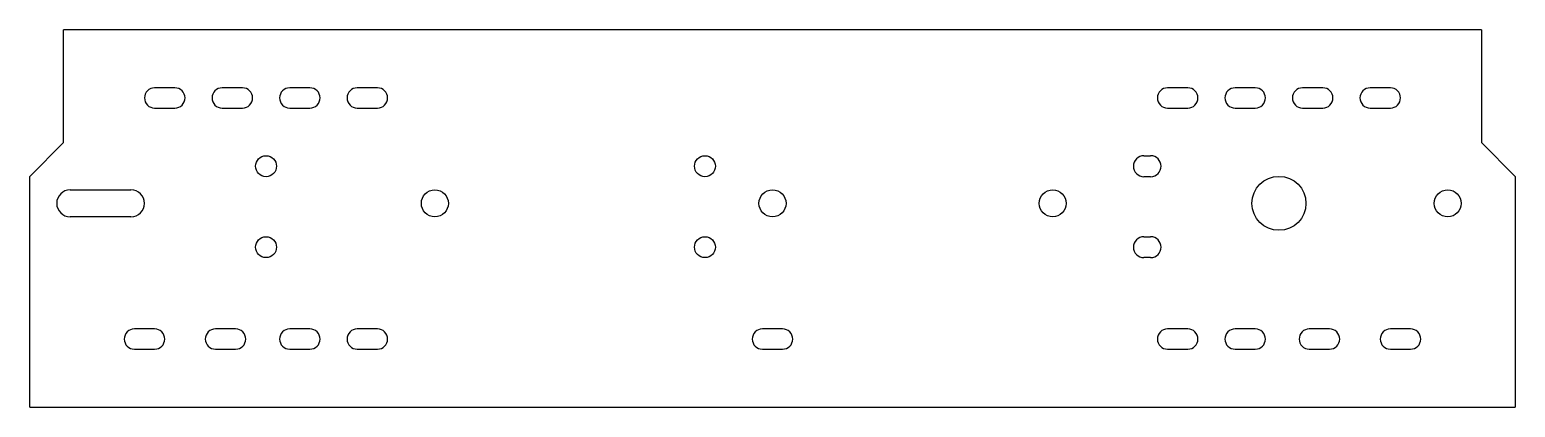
# Model space of a CAD drawing. Header units: millimetres. Extents: x 2552 to 2992, y 1152 to 1264.
import ezdxf

# ---------------------------------------------------------------- set-up
doc = ezdxf.new("R2010")
doc.units = ezdxf.units.MM

msp = doc.modelspace()

# ---------------------------------------------------------------- linework, layer by layer
at = {"color": 40, "true_color": 0xf8d731}
for p, q in [((2562.24, 1230.3), (2562.24, 1263.77)), ((2982.24, 1263.77), (2562.24, 1263.77)), ((2982.24, 1263.77), (2982.24, 1230.3)), ((2595.24, 1246.54), (2589.24, 1246.54)), ((2615.24, 1246.54), (2609.24, 1246.54)), ((2635.24, 1246.54), (2629.24, 1246.54)), ((2655.24, 1246.54), (2649.24, 1246.54)), ((2895.24, 1246.54), (2889.24, 1246.54)), ((2915.24, 1246.54), (2909.24, 1246.54)), ((2935.24, 1246.54), (2929.24, 1246.54)), ((2955.24, 1246.54), (2949.24, 1246.54)), ((2589.24, 1240.54), (2595.24, 1240.54)), ((2609.24, 1240.54), (2615.24, 1240.54)), ((2629.24, 1240.54), (2635.24, 1240.54)), ((2649.24, 1240.54), (2655.24, 1240.54)), ((2889.24, 1240.54), (2895.24, 1240.54)), ((2909.24, 1240.54), (2915.24, 1240.54)), ((2929.24, 1240.54), (2935.24, 1240.54)), ((2949.24, 1240.54), (2955.24, 1240.54)), ((2552.24, 1220.3), (2562.24, 1230.3)), ((2982.24, 1230.3), (2992.24, 1220.3)), ((2882.24, 1226.4), (2884.24, 1226.4)), ((2552.24, 1151.84), (2552.24, 1220.3)), ((2884.24, 1220.2), (2882.24, 1220.2)), ((2992.24, 1220.3), (2992.24, 1151.84)), ((2564.24, 1216.3), (2582.24, 1216.3)), ((2582.24, 1208.3), (2564.24, 1208.3)), ((2882.24, 1202.4), (2884.24, 1202.4)), ((2884.24, 1196.2), (2882.24, 1196.2)), ((2589.24, 1175.07), (2583.24, 1175.07)), ((2613.24, 1175.07), (2607.24, 1175.07)), ((2635.24, 1175.07), (2629.24, 1175.07)), ((2655.24, 1175.07), (2649.24, 1175.07)), ((2775.24, 1175.07), (2769.24, 1175.07)), ((2895.24, 1175.07), (2889.24, 1175.07)), ((2915.24, 1175.07), (2909.24, 1175.07)), ((2937.24, 1175.07), (2931.24, 1175.07)), ((2961.24, 1175.07), (2955.24, 1175.07)), ((2583.24, 1169.07), (2589.24, 1169.07)), ((2607.24, 1169.07), (2613.24, 1169.07)), ((2629.24, 1169.07), (2635.24, 1169.07)), ((2649.24, 1169.07), (2655.24, 1169.07)), ((2769.24, 1169.07), (2775.24, 1169.07)), ((2889.24, 1169.07), (2895.24, 1169.07)), ((2909.24, 1169.07), (2915.24, 1169.07)), ((2931.24, 1169.07), (2937.24, 1169.07)), ((2955.24, 1169.07), (2961.24, 1169.07)), ((2552.24, 1151.84), (2992.24, 1151.84))]:
    msp.add_line(p, q, dxfattribs=at)
for centre, radius in [((2622.24, 1223.3), 3.1), ((2752.24, 1223.3), 3.1), ((2922.24, 1212.3), 8), ((2672.24, 1212.3), 4), ((2772.24, 1212.3), 4), ((2855.24, 1212.3), 4), ((2972.24, 1212.3), 4), ((2622.24, 1199.3), 3.1), ((2752.24, 1199.3), 3.1)]:
    msp.add_circle(centre, radius, dxfattribs=at)
for centre, radius, start, end in [((2589.24, 1243.54), 3, 90, 270), ((2595.24, 1243.54), 3, 270, 90), ((2609.24, 1243.54), 3, 90, 270), ((2615.24, 1243.54), 3, 270, 90), ((2629.24, 1243.54), 3, 90, 270), ((2635.24, 1243.54), 3, 270, 90), ((2649.24, 1243.54), 3, 90, 270), ((2655.24, 1243.54), 3, 270, 90), ((2889.24, 1243.54), 3, 90, 270), ((2895.24, 1243.54), 3, 270, 90), ((2909.24, 1243.54), 3, 90, 270), ((2915.24, 1243.54), 3, 270, 90), ((2929.24, 1243.54), 3, 90, 270), ((2935.24, 1243.54), 3, 270, 90), ((2949.24, 1243.54), 3, 90, 270), ((2955.24, 1243.54), 3, 270, 90), ((2882.24, 1223.3), 3.1, 90, 270), ((2884.24, 1223.3), 3.1, 270, 90), ((2564.24, 1212.3), 4, 90, 270), ((2582.24, 1212.3), 4, 270, 90), ((2882.24, 1199.3), 3.1, 90, 270), ((2884.24, 1199.3), 3.1, 270, 90), ((2583.24, 1172.07), 3, 90, 270), ((2589.24, 1172.07), 3, 270, 90), ((2607.24, 1172.07), 3, 90, 270), ((2613.24, 1172.07), 3, 270, 90), ((2629.24, 1172.07), 3, 90, 270), ((2635.24, 1172.07), 3, 270, 90), ((2649.24, 1172.07), 3, 90, 270), ((2655.24, 1172.07), 3, 270, 90), ((2769.24, 1172.07), 3, 90, 270), ((2775.24, 1172.07), 3, 270, 90), ((2889.24, 1172.07), 3, 90, 270), ((2895.24, 1172.07), 3, 270, 90), ((2909.24, 1172.07), 3, 90, 270), ((2915.24, 1172.07), 3, 270, 90), ((2931.24, 1172.07), 3, 90, 270), ((2937.24, 1172.07), 3, 270, 90), ((2955.24, 1172.07), 3, 90, 270), ((2961.24, 1172.07), 3, 270, 90)]:
    msp.add_arc(centre, radius, start, end, dxfattribs=at)

doc.saveas('drawing.dxf')
